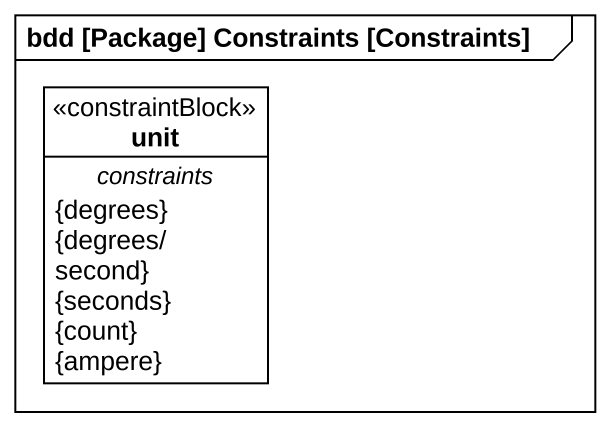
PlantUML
@startuml
mainframe bdd [Package] Constraints [Constraints]
hide circle
hide empty members
class unit <<constraintBlock>> {
  -- constraints --
  {degrees}
  {degrees/second}
  {seconds}
  {count}
  {ampere}
}
@enduml
